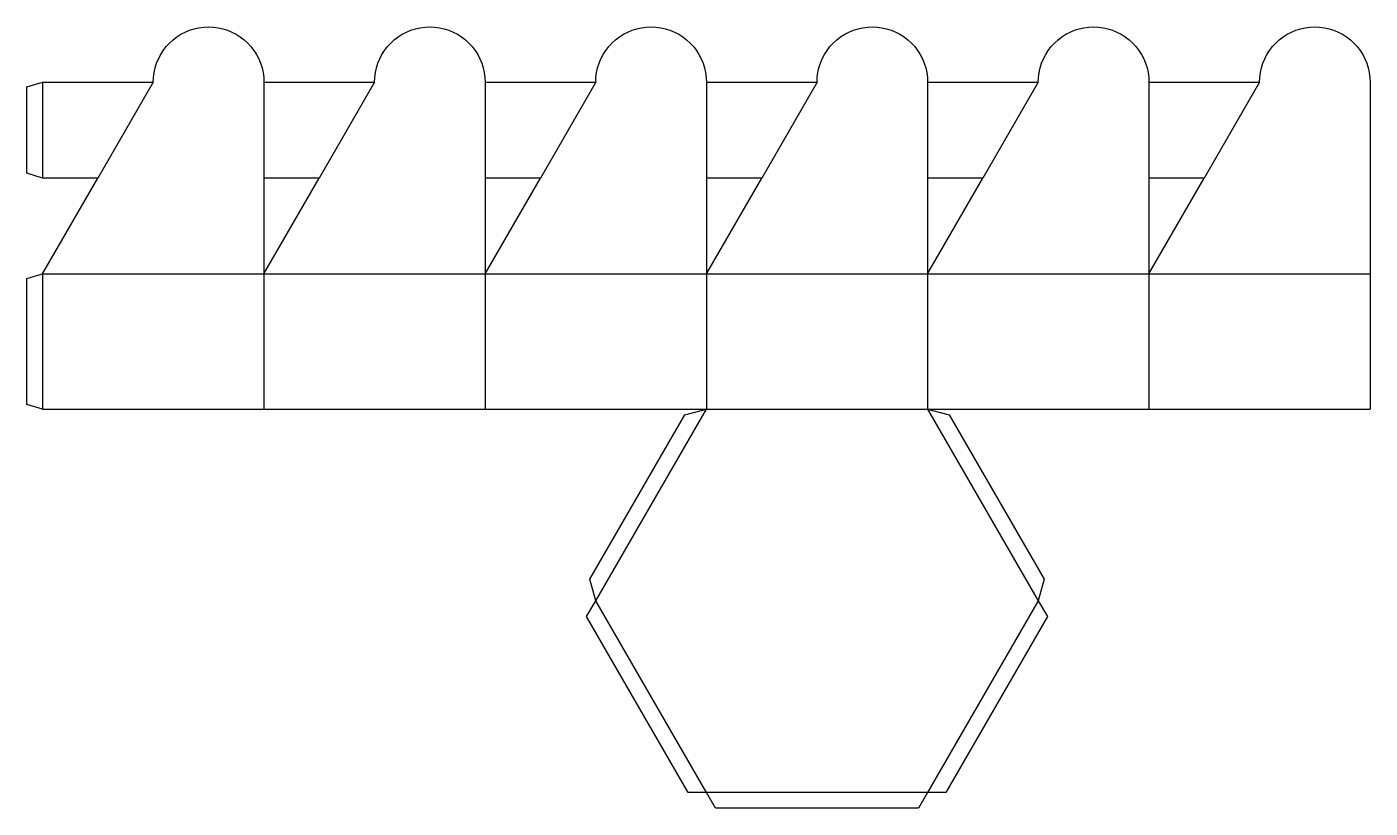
# Model space of a CAD drawing. Extents: x 54 to 650, y 28 to 375.
import ezdxf

# ---------------------------------------------------------------- set-up
doc = ezdxf.new("R2010")
doc.units = 0
doc.layers.add('template_polygon_Hexagon_(6_sides)_D180_x_60_mm', color=7, linetype='CONTINUOUS')

msp = doc.modelspace()

# ---------------------------------------------------------------- linework, layer by layer
at = {"layer": 'template_polygon_Hexagon_(6_sides)_D180_x_60_mm', "color": 1}
for points in [[(61.219673, 350.303728), (110.294589, 350.303728), (110.389839, 352.441562), (110.668534, 354.565284), (111.130673, 356.653728), (111.776256, 358.696312), (112.5947, 360.675395), (113.582478, 362.573339), (114.732534, 364.379562), (116.034284, 366.076423), (117.480673, 367.653339), (119.061117, 369.099728), (120.757978, 370.405006), (122.5642, 371.555062), (124.462145, 372.542839), (126.441228, 373.361284), (128.480284, 374.006867), (130.572256, 374.469006), (132.69245, 374.7477), (134.833812, 374.84295), (136.971645, 374.7477), (139.091839, 374.469006), (141.183812, 374.006867), (143.226395, 373.361284), (145.20195, 372.542839), (147.099895, 371.555062), (148.906117, 370.405006), (150.606506, 369.099728), (152.183423, 367.653339), (153.629812, 366.076423), (154.931562, 364.379562), (156.081617, 362.573339), (157.069395, 360.675395), (157.891367, 358.696312), (158.533423, 356.653728), (158.995562, 354.565284), (159.277784, 352.441562), (159.369506, 350.303728)], [(159.369506, 350.303728), (208.444423, 350.303728), (208.539673, 352.441562), (208.818367, 354.565284), (209.280506, 356.653728), (209.926089, 358.696312), (210.744534, 360.675395), (211.732312, 362.573339), (212.882367, 364.379562), (214.184117, 366.076423), (215.630506, 367.653339), (217.21095, 369.099728), (218.907812, 370.405006), (220.714034, 371.555062), (222.611978, 372.542839), (224.591062, 373.361284), (226.630117, 374.006867), (228.722089, 374.469006), (230.842284, 374.7477), (232.983645, 374.84295), (235.121478, 374.7477), (237.241673, 374.469006), (239.333645, 374.006867), (241.3727, 373.361284), (243.351784, 372.542839), (245.249728, 371.555062), (247.05595, 370.405006), (248.752812, 369.099728), (250.333256, 367.653339), (251.779645, 366.076423), (253.081395, 364.379562), (254.23145, 362.573339), (255.219228, 360.675395), (256.0412, 358.696312), (256.683256, 356.653728), (257.145395, 354.565284), (257.427617, 352.441562), (257.519339, 350.303728)], [(257.519339, 350.303728), (306.594256, 350.303728), (306.685978, 352.441562), (306.9682, 354.565284), (307.430339, 356.653728), (308.072395, 358.696312), (308.894367, 360.675395), (309.882145, 362.573339), (311.0322, 364.379562), (312.33395, 366.076423), (313.780339, 367.653339), (315.360784, 369.099728), (317.057645, 370.405006), (318.863867, 371.555062), (320.761812, 372.542839), (322.740895, 373.361284), (324.77995, 374.006867), (326.871923, 374.469006), (328.992117, 374.7477), (331.12995, 374.84295), (333.271312, 374.7477), (335.391506, 374.469006), (337.483478, 374.006867), (339.522534, 373.361284), (341.501617, 372.542839), (343.399562, 371.555062), (345.205784, 370.405006), (346.902645, 369.099728), (348.483089, 367.653339), (349.929478, 366.076423), (351.231228, 364.379562), (352.381284, 362.573339), (353.369062, 360.675395), (354.191034, 358.696312), (354.833089, 356.653728), (355.295228, 354.565284), (355.57745, 352.441562), (355.669173, 350.303728)], [(355.669173, 350.303728), (404.744089, 350.303728), (404.835812, 352.441562), (405.118034, 354.565284), (405.580173, 356.653728), (406.222228, 358.696312), (407.0442, 360.675395), (408.031978, 362.573339), (409.182034, 364.379562), (410.483784, 366.076423), (411.930173, 367.653339), (413.510617, 369.099728), (415.207478, 370.405006), (417.0137, 371.555062), (418.911645, 372.542839), (420.890728, 373.361284), (422.929784, 374.006867), (425.021756, 374.469006), (427.14195, 374.7477), (429.279784, 374.84295), (431.421145, 374.7477), (433.541339, 374.469006), (435.633312, 374.006867), (437.672367, 373.361284), (439.65145, 372.542839), (441.549395, 371.555062), (443.355617, 370.405006), (445.052478, 369.099728), (446.632923, 367.653339), (448.079312, 366.076423), (449.381062, 364.379562), (450.531117, 362.573339), (451.518895, 360.675395), (452.337339, 358.696312), (452.982923, 356.653728), (453.445062, 354.565284), (453.723756, 352.441562), (453.819006, 350.303728)], [(453.819006, 350.303728), (502.893923, 350.303728), (502.985645, 352.441562), (503.267867, 354.565284), (503.730006, 356.653728), (504.372062, 358.696312), (505.194034, 360.675395), (506.181812, 362.573339), (507.331867, 364.379562), (508.633617, 366.076423), (510.080006, 367.653339), (511.656923, 369.099728), (513.357312, 370.405006), (515.163534, 371.555062), (517.061478, 372.542839), (519.037034, 373.361284), (521.079617, 374.006867), (523.171589, 374.469006), (525.291784, 374.7477), (527.429617, 374.84295), (529.570978, 374.7477), (531.691173, 374.469006), (533.783145, 374.006867), (535.8222, 373.361284), (537.801284, 372.542839), (539.699228, 371.555062), (541.50545, 370.405006), (543.202312, 369.099728), (544.782756, 367.653339), (546.229145, 366.076423), (547.530895, 364.379562), (548.68095, 362.573339), (549.668728, 360.675395), (550.487173, 358.696312), (551.132756, 356.653728), (551.594895, 354.565284), (551.873589, 352.441562), (551.968839, 350.303728)], [(551.968839, 350.303728), (601.043756, 350.303728), (601.135478, 352.441562), (601.414173, 354.565284), (601.879839, 356.653728), (602.521895, 358.696312), (603.340339, 360.675395), (604.331645, 362.573339), (605.4817, 364.379562), (606.78345, 366.076423), (608.229839, 367.653339), (609.806756, 369.099728), (611.507145, 370.405006), (613.313367, 371.555062), (615.211312, 372.542839), (617.186867, 373.361284), (619.22945, 374.006867), (621.317895, 374.469006), (623.441617, 374.7477), (625.57945, 374.84295), (627.717284, 374.7477), (629.841006, 374.469006), (631.92945, 374.006867), (633.972034, 373.361284), (635.951117, 372.542839), (637.849062, 371.555062), (639.655284, 370.405006), (641.352145, 369.099728), (642.932589, 367.653339), (644.37545, 366.076423), (645.680728, 364.379562), (646.830784, 362.573339), (647.818562, 360.675395), (648.637006, 358.696312), (649.282589, 356.653728), (649.744728, 354.565284), (650.023423, 352.441562), (650.118673, 350.303728)], [(61.219673, 307.804589), (54.220562, 309.903617), (54.220562, 348.2047), (61.219673, 350.303728)], [(650.118673, 350.303728), (650.118673, 265.30545), (650.118673, 205.305006)], [(61.219673, 265.30545), (85.758895, 307.804589), (61.219673, 307.804589)], [(159.369506, 265.30545), (183.908728, 307.804589), (159.369506, 307.804589), (159.369506, 265.30545)], [(257.519339, 265.30545), (282.058562, 307.804589), (257.519339, 307.804589), (257.519339, 265.30545)], [(355.669173, 265.30545), (380.204867, 307.804589), (355.669173, 307.804589), (355.669173, 265.30545)], [(453.819006, 265.30545), (478.3547, 307.804589), (453.819006, 307.804589), (453.819006, 265.30545)], [(551.968839, 265.30545), (576.504534, 307.804589), (551.968839, 307.804589), (551.968839, 265.30545)], [(61.219673, 205.305006), (54.220562, 207.404034), (54.220562, 263.202895), (61.219673, 265.30545)], [(61.219673, 205.305006), (159.369506, 205.305006)], [(159.369506, 205.305006), (257.519339, 205.305006)], [(257.519339, 205.305006), (355.669173, 205.305006)], [(453.819006, 205.305006), (463.379284, 202.743839), (505.455089, 129.867006), (502.893923, 120.3032), (506.933228, 113.304089), (461.901145, 35.304923), (453.819006, 35.304923), (449.776173, 28.305812), (359.712006, 28.305812), (355.669173, 35.304923), (347.587034, 35.304923), (302.551423, 113.304089), (306.594256, 120.3032), (304.033089, 129.867006), (346.105367, 202.743839), (355.669173, 205.305006)], [(453.819006, 205.305006), (551.968839, 205.305006)], [(551.968839, 205.305006), (650.118673, 205.305006)]]:
    msp.add_lwpolyline(points, dxfattribs=at)
at = {"layer": 'template_polygon_Hexagon_(6_sides)_D180_x_60_mm', "color": 4}
for points in [[(61.219673, 350.303728), (61.219673, 307.804589)], [(159.369506, 350.303728), (159.369506, 307.804589)], [(257.519339, 350.303728), (257.519339, 307.804589)], [(355.669173, 350.303728), (355.669173, 307.804589)], [(453.819006, 350.303728), (453.819006, 307.804589)], [(551.968839, 350.303728), (551.968839, 307.804589)]]:
    msp.add_lwpolyline(points, dxfattribs=at)
at = {"layer": 'template_polygon_Hexagon_(6_sides)_D180_x_60_mm', "color": 3}
for points in [[(110.294589, 350.303728), (85.758895, 307.804589)], [(208.444423, 350.303728), (183.908728, 307.804589)], [(306.594256, 350.303728), (282.058562, 307.804589)], [(404.744089, 350.303728), (380.204867, 307.804589)], [(502.893923, 350.303728), (478.3547, 307.804589)], [(601.043756, 350.303728), (576.504534, 307.804589)], [(61.219673, 265.30545), (61.219673, 205.305006)], [(61.219673, 265.30545), (159.369506, 265.30545)], [(61.219673, 265.30545), (61.219673, 205.305006)], [(159.369506, 265.30545), (257.519339, 265.30545)], [(159.369506, 265.30545), (159.369506, 205.305006)], [(257.519339, 265.30545), (355.669173, 265.30545)], [(257.519339, 265.30545), (257.519339, 205.305006)], [(355.669173, 265.30545), (453.819006, 265.30545)], [(355.669173, 265.30545), (355.669173, 205.305006)], [(453.819006, 265.30545), (551.968839, 265.30545)], [(453.819006, 265.30545), (453.819006, 205.305006)], [(551.968839, 265.30545), (650.118673, 265.30545)], [(551.968839, 265.30545), (551.968839, 205.305006)], [(453.819006, 205.305006), (502.893923, 120.3032), (453.819006, 35.304923), (355.669173, 35.304923), (306.594256, 120.3032), (355.669173, 205.305006), (453.819006, 205.305006)]]:
    msp.add_lwpolyline(points, dxfattribs=at)

doc.saveas('drawing.dxf')
